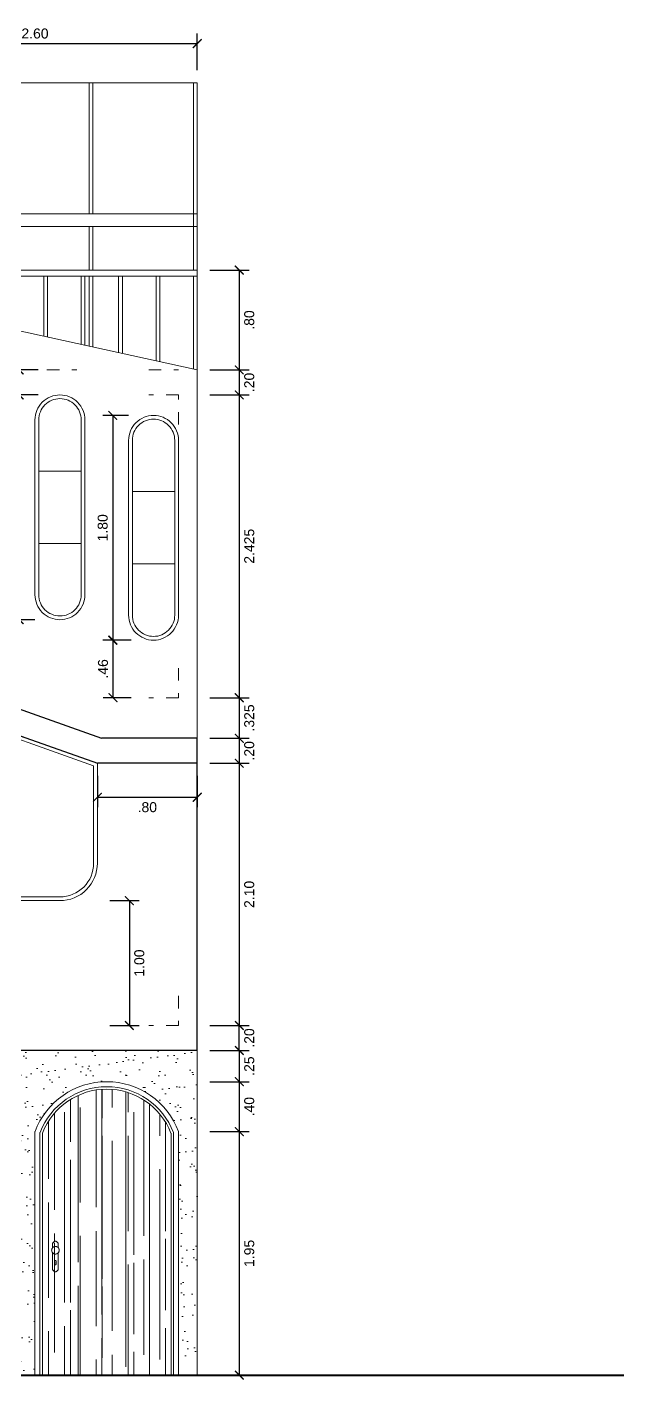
# Model space of a CAD drawing. Header units: millimetres. Extents: x 148 to 249, y 24 to 77.
# Drawn here: x 156.58 to 161.36, y 43.47 to 54.31 of the extents above; entities that cross this region are included whole.
import ezdxf

# ---------------------------------------------------------------- set-up
doc = ezdxf.new("R2010")
doc.units = ezdxf.units.MM
doc.header["$PDMODE"] = 32
doc.linetypes.add('HIDDEN2', pattern=[4.7625, 3.175, -1.5875])
doc.layers.get('0').update_dxf_attribs({"lineweight": 0})
doc.layers.get('Defpoints').update_dxf_attribs({"lineweight": 0})
for name, color, linetype, lineweight in [('A-Dims', 22, 'Continuous', 0), ('A-Hidden projection', 33, 'HIDDEN2', 0), ('A-Stair', 53, 'Continuous', 0), ('A-Wall', 153, 'Continuous', 40), ('l3', 30, 'Continuous', 30), ('puertas y vent', 2, 'Continuous', 0)]:
    doc.layers.add(name, color=color, linetype=linetype, lineweight=lineweight)
doc.styles.add('ejes', font='swissel.ttf')
doc.dimstyles.new('DIM50', dxfattribs={"dimtxt": 0.08, "dimasz": 0.07, "dimexe": 0.08, "dimexo": 0.1, "dimgap": 0.04, "dimtad": 2, "dimzin": 4, "dimdsep": 46, "dimtxsty": 'ejes', "dimblk": 'ARCHTICK', "dimcen": 0.05, "dimadec": 0, "dimazin": 0, "dimtfac": 1, "dimtix": 1, "dimtmove": 0, "dimatfit": 3, "dimfxl": 0.08, "dimarcsym": 0})

# ---------------------------------------------------------------- blocks, each defined once
blk = doc.blocks.new('_ArchTick')
at = {"color": 0, "linetype": 'ByBlock', "const_width": 0.15}
blk.add_lwpolyline([(-0.5, -0.5), (0.5, 0.5)], dxfattribs=at)
blk = doc.blocks.new('*D124')
at = {"layer": 'A-Dims', "color": 0, "lineweight": -2}
for p, q in [((158.04, 45.46), (158.357, 45.46)), ((158.277, 45.46), (158.277, 43.51)), ((158.04, 43.51), (158.357, 43.51))]:
    blk.add_line(p, q, dxfattribs=at)
at = {"layer": 'Defpoints', "color": 0}
for p in [(157.94, 45.46), (157.94, 43.51), (158.277, 43.51)]:
    blk.add_point(p, dxfattribs=at)
at = {"layer": 'A-Dims', "color": 0, "lineweight": -2, "xscale": 0.07, "yscale": 0.07, "zscale": 0.07}
for p, rotation in [((158.277, 45.46), 90), ((158.277, 43.51), 270)]:
    blk.add_blockref('_ArchTick', p, dxfattribs=dict(at, rotation=rotation))
at = {"layer": 'A-Dims', "color": 0, "insert": (158.357, 44.485), "char_height": 0.08, "attachment_point": 5, "rotation": 90, "style": 'ejes'}
blk.add_mtext('1.95', dxfattribs=at)
blk = doc.blocks.new('*D122')
at = {"layer": 'A-Dims', "color": 0, "lineweight": -2}
for p, q in [((158.04, 45.86), (158.357, 45.86)), ((158.277, 45.86), (158.277, 45.46)), ((158.04, 45.46), (158.357, 45.46))]:
    blk.add_line(p, q, dxfattribs=at)
at = {"layer": 'Defpoints', "color": 0}
for p in [(157.94, 45.86), (157.94, 45.46), (158.277, 45.46)]:
    blk.add_point(p, dxfattribs=at)
at = {"layer": 'A-Dims', "color": 0, "lineweight": -2, "xscale": 0.07, "yscale": 0.07, "zscale": 0.07}
for p, rotation in [((158.277, 45.86), 90), ((158.277, 45.46), 270)]:
    blk.add_blockref('_ArchTick', p, dxfattribs=dict(at, rotation=rotation))
at = {"layer": 'A-Dims', "color": 0, "insert": (158.357, 45.66), "char_height": 0.08, "attachment_point": 5, "rotation": 90, "style": 'ejes'}
blk.add_mtext('.40', dxfattribs=at)
blk = doc.blocks.new('*D123')
at = {"layer": 'A-Dims', "color": 0, "lineweight": -2}
for p, q in [((158.04, 46.11), (158.357, 46.11)), ((158.277, 46.11), (158.277, 45.86)), ((158.04, 45.86), (158.357, 45.86))]:
    blk.add_line(p, q, dxfattribs=at)
at = {"layer": 'Defpoints', "color": 0}
for p in [(157.94, 46.11), (157.94, 45.86), (158.277, 45.86)]:
    blk.add_point(p, dxfattribs=at)
at = {"layer": 'A-Dims', "color": 0, "lineweight": -2, "xscale": 0.07, "yscale": 0.07, "zscale": 0.07}
for p, rotation in [((158.277, 46.11), 90), ((158.277, 45.86), 270)]:
    blk.add_blockref('_ArchTick', p, dxfattribs=dict(at, rotation=rotation))
at = {"layer": 'A-Dims', "color": 0, "insert": (158.357, 45.985), "char_height": 0.08, "attachment_point": 5, "rotation": 90, "style": 'ejes'}
blk.add_mtext('.25', dxfattribs=at)
blk = doc.blocks.new('*D142')
at = {"layer": 'A-Dims', "color": 0, "lineweight": -2}
for p, q in [((157.41, 49.396), (157.185, 49.396)), ((157.265, 49.396), (157.265, 48.935)), ((157.41, 48.935), (157.185, 48.935))]:
    blk.add_line(p, q, dxfattribs=at)
at = {"layer": 'Defpoints', "color": 0}
for p in [(157.51, 49.396), (157.265, 48.935), (157.51, 48.935)]:
    blk.add_point(p, dxfattribs=at)
at = {"layer": 'A-Dims', "color": 0, "lineweight": -2, "xscale": 0.07, "yscale": 0.07, "zscale": 0.07}
for p, rotation in [((157.265, 49.396), 90), ((157.265, 48.935), 270)]:
    blk.add_blockref('_ArchTick', p, dxfattribs=dict(at, rotation=rotation))
at = {"layer": 'A-Dims', "color": 0, "insert": (157.185, 49.166), "char_height": 0.08, "attachment_point": 5, "rotation": 90, "style": 'ejes'}
blk.add_mtext('.46', dxfattribs=at)
blk = doc.blocks.new('*D144')
at = {"layer": 'A-Dims', "color": 0, "lineweight": -2}
for p, q in [((157.39, 51.196), (157.183, 51.196)), ((157.263, 51.196), (157.263, 49.396)), ((157.39, 49.396), (157.183, 49.396))]:
    blk.add_line(p, q, dxfattribs=at)
at = {"layer": 'Defpoints', "color": 0}
for p in [(157.49, 51.196), (157.263, 49.396), (157.49, 49.396)]:
    blk.add_point(p, dxfattribs=at)
at = {"layer": 'A-Dims', "color": 0, "lineweight": -2, "xscale": 0.07, "yscale": 0.07, "zscale": 0.07}
for p, rotation in [((157.263, 51.196), 90), ((157.263, 49.396), 270)]:
    blk.add_blockref('_ArchTick', p, dxfattribs=dict(at, rotation=rotation))
at = {"layer": 'A-Dims', "color": 0, "insert": (157.183, 50.296), "char_height": 0.08, "attachment_point": 5, "rotation": 90, "style": 'ejes'}
blk.add_mtext('1.80', dxfattribs=at)
blk = doc.blocks.new('*D145')
at = {"layer": 'A-Dims', "color": 0, "lineweight": -2}
for p, q in [((156.64, 51.36), (156.433, 51.36)), ((156.513, 51.36), (156.513, 49.56)), ((156.64, 49.56), (156.433, 49.56))]:
    blk.add_line(p, q, dxfattribs=at)
at = {"layer": 'Defpoints', "color": 0}
for p in [(156.74, 51.36), (156.513, 49.56), (156.74, 49.56)]:
    blk.add_point(p, dxfattribs=at)
at = {"layer": 'A-Dims', "color": 0, "lineweight": -2, "xscale": 0.07, "yscale": 0.07, "zscale": 0.07}
for p, rotation in [((156.513, 51.36), 90), ((156.513, 49.56), 270)]:
    blk.add_blockref('_ArchTick', p, dxfattribs=dict(at, rotation=rotation))
at = {"layer": 'A-Dims', "color": 0, "insert": (156.433, 50.46), "char_height": 0.08, "attachment_point": 5, "rotation": 90, "style": 'ejes'}
blk.add_mtext('1.80', dxfattribs=at)
blk = doc.blocks.new('*D146')
at = {"layer": 'A-Dims', "color": 0, "lineweight": -2}
for p, q in [((156.666, 51.56), (156.433, 51.56)), ((156.513, 51.56), (156.513, 51.36)), ((156.666, 51.36), (156.433, 51.36))]:
    blk.add_line(p, q, dxfattribs=at)
at = {"layer": 'Defpoints', "color": 0}
for p in [(156.766, 51.56), (156.513, 51.36), (156.766, 51.36)]:
    blk.add_point(p, dxfattribs=at)
at = {"layer": 'A-Dims', "color": 0, "lineweight": -2, "xscale": 0.07, "yscale": 0.07, "zscale": 0.07}
for p, rotation in [((156.513, 51.56), 270), ((156.513, 51.36), 90)]:
    blk.add_blockref('_ArchTick', p, dxfattribs=dict(at, rotation=rotation))
at = {"layer": 'A-Dims', "color": 0, "insert": (156.433, 51.46), "char_height": 0.08, "attachment_point": 5, "rotation": 90, "style": 'ejes'}
blk.add_mtext('.20', dxfattribs=at)
blk = doc.blocks.new('*D159')
at = {"layer": 'A-Dims', "color": 0, "lineweight": -2}
for p, q in [((158.04, 48.41), (158.357, 48.41)), ((158.277, 48.41), (158.277, 46.31)), ((158.04, 46.31), (158.357, 46.31))]:
    blk.add_line(p, q, dxfattribs=at)
at = {"layer": 'Defpoints', "color": 0}
for p in [(157.94, 48.41), (157.94, 46.31), (158.277, 46.31)]:
    blk.add_point(p, dxfattribs=at)
at = {"layer": 'A-Dims', "color": 0, "lineweight": -2, "xscale": 0.07, "yscale": 0.07, "zscale": 0.07}
for p, rotation in [((158.277, 48.41), 90), ((158.277, 46.31), 270)]:
    blk.add_blockref('_ArchTick', p, dxfattribs=dict(at, rotation=rotation))
at = {"layer": 'A-Dims', "color": 0, "insert": (158.357, 47.36), "char_height": 0.08, "attachment_point": 5, "rotation": 90, "style": 'ejes'}
blk.add_mtext('2.10', dxfattribs=at)
blk = doc.blocks.new('*D160')
at = {"layer": 'A-Dims', "color": 0, "lineweight": -2}
for p, q in [((158.04, 48.61), (158.357, 48.61)), ((158.277, 48.61), (158.277, 48.41)), ((158.04, 48.41), (158.357, 48.41))]:
    blk.add_line(p, q, dxfattribs=at)
at = {"layer": 'Defpoints', "color": 0}
for p in [(157.94, 48.61), (157.94, 48.41), (158.277, 48.41)]:
    blk.add_point(p, dxfattribs=at)
at = {"layer": 'A-Dims', "color": 0, "lineweight": -2, "xscale": 0.07, "yscale": 0.07, "zscale": 0.07}
for p, rotation in [((158.277, 48.61), 270), ((158.277, 48.41), 90)]:
    blk.add_blockref('_ArchTick', p, dxfattribs=dict(at, rotation=rotation))
at = {"layer": 'A-Dims', "color": 0, "insert": (158.357, 48.51), "char_height": 0.08, "attachment_point": 5, "rotation": 90, "style": 'ejes'}
blk.add_mtext('.20', dxfattribs=at)
blk = doc.blocks.new('*D161')
at = {"layer": 'A-Dims', "color": 0, "lineweight": -2}
for p, q in [((158.04, 48.935), (158.357, 48.935)), ((158.277, 48.935), (158.277, 48.61)), ((158.04, 48.61), (158.357, 48.61))]:
    blk.add_line(p, q, dxfattribs=at)
at = {"layer": 'Defpoints', "color": 0}
for p in [(157.94, 48.935), (157.94, 48.61), (158.277, 48.61)]:
    blk.add_point(p, dxfattribs=at)
at = {"layer": 'A-Dims', "color": 0, "lineweight": -2, "xscale": 0.07, "yscale": 0.07, "zscale": 0.07}
for p, rotation in [((158.277, 48.935), 90), ((158.277, 48.61), 270)]:
    blk.add_blockref('_ArchTick', p, dxfattribs=dict(at, rotation=rotation))
at = {"layer": 'A-Dims', "color": 0, "insert": (158.357, 48.773), "char_height": 0.08, "attachment_point": 5, "rotation": 90, "style": 'ejes'}
blk.add_mtext('.325', dxfattribs=at)
blk = doc.blocks.new('*D162')
at = {"layer": 'A-Dims', "color": 0, "lineweight": -2}
for p, q in [((158.04, 51.36), (158.357, 51.36)), ((158.277, 51.36), (158.277, 48.935)), ((158.04, 48.935), (158.357, 48.935))]:
    blk.add_line(p, q, dxfattribs=at)
at = {"layer": 'Defpoints', "color": 0}
for p in [(157.94, 51.36), (157.94, 48.935), (158.277, 48.935)]:
    blk.add_point(p, dxfattribs=at)
at = {"layer": 'A-Dims', "color": 0, "lineweight": -2, "xscale": 0.07, "yscale": 0.07, "zscale": 0.07}
for p, rotation in [((158.277, 51.36), 90), ((158.277, 48.935), 270)]:
    blk.add_blockref('_ArchTick', p, dxfattribs=dict(at, rotation=rotation))
at = {"layer": 'A-Dims', "color": 0, "insert": (158.357, 50.148), "char_height": 0.08, "attachment_point": 5, "rotation": 90, "style": 'ejes'}
blk.add_mtext('2.425', dxfattribs=at)
blk = doc.blocks.new('*D163')
at = {"layer": 'A-Dims', "color": 0, "lineweight": -2}
for p, q in [((158.04, 51.56), (158.357, 51.56)), ((158.277, 51.56), (158.277, 51.36)), ((158.04, 51.36), (158.357, 51.36))]:
    blk.add_line(p, q, dxfattribs=at)
at = {"layer": 'Defpoints', "color": 0}
for p in [(157.94, 51.56), (157.94, 51.36), (158.277, 51.36)]:
    blk.add_point(p, dxfattribs=at)
at = {"layer": 'A-Dims', "color": 0, "lineweight": -2, "xscale": 0.07, "yscale": 0.07, "zscale": 0.07}
for p, rotation in [((158.277, 51.56), 270), ((158.277, 51.36), 90)]:
    blk.add_blockref('_ArchTick', p, dxfattribs=dict(at, rotation=rotation))
at = {"layer": 'A-Dims', "color": 0, "insert": (158.357, 51.46), "char_height": 0.08, "attachment_point": 5, "rotation": 90, "style": 'ejes'}
blk.add_mtext('.20', dxfattribs=at)
blk = doc.blocks.new('*D164')
at = {"layer": 'A-Dims', "color": 0, "lineweight": -2}
for p, q in [((158.04, 52.36), (158.357, 52.36)), ((158.277, 52.36), (158.277, 51.56)), ((158.04, 51.56), (158.357, 51.56))]:
    blk.add_line(p, q, dxfattribs=at)
at = {"layer": 'Defpoints', "color": 0}
for p in [(157.94, 52.36), (157.94, 51.56), (158.277, 51.56)]:
    blk.add_point(p, dxfattribs=at)
at = {"layer": 'A-Dims', "color": 0, "lineweight": -2, "xscale": 0.07, "yscale": 0.07, "zscale": 0.07}
for p, rotation in [((158.277, 52.36), 90), ((158.277, 51.56), 270)]:
    blk.add_blockref('_ArchTick', p, dxfattribs=dict(at, rotation=rotation))
at = {"layer": 'A-Dims', "color": 0, "insert": (158.357, 51.96), "char_height": 0.08, "attachment_point": 5, "rotation": 90, "style": 'ejes'}
blk.add_mtext('.80', dxfattribs=at)
blk = doc.blocks.new('*D165')
at = {"layer": 'A-Dims', "color": 0, "lineweight": -2}
for p, q in [((155.34, 53.96), (155.34, 54.254)), ((155.34, 54.174), (157.94, 54.174)), ((157.94, 53.96), (157.94, 54.254))]:
    blk.add_line(p, q, dxfattribs=at)
at = {"layer": 'Defpoints', "color": 0}
for p in [(157.94, 54.174), (155.34, 53.86), (157.94, 53.86)]:
    blk.add_point(p, dxfattribs=at)
at = {"layer": 'A-Dims', "color": 0, "lineweight": -2, "xscale": 0.07, "yscale": 0.07, "zscale": 0.07, "rotation": 180}
blk.add_blockref('_ArchTick', (155.34, 54.174), dxfattribs=at)
at = {"layer": 'A-Dims', "color": 0, "lineweight": -2, "xscale": 0.07, "yscale": 0.07, "zscale": 0.07}
blk.add_blockref('_ArchTick', (157.94, 54.174), dxfattribs=at)
at = {"layer": 'A-Dims', "color": 0, "insert": (156.64, 54.254), "char_height": 0.08, "attachment_point": 5, "style": 'ejes'}
blk.add_mtext('2.60', dxfattribs=at)
blk = doc.blocks.new('*D171')
at = {"layer": 'A-Dims', "color": 0, "lineweight": -2}
for p, q in [((157.14, 48.31), (157.14, 48.058)), ((157.94, 48.31), (157.94, 48.058)), ((157.14, 48.138), (157.94, 48.138))]:
    blk.add_line(p, q, dxfattribs=at)
at = {"layer": 'Defpoints', "color": 0}
for p in [(157.14, 48.41), (157.94, 48.41), (157.94, 48.138)]:
    blk.add_point(p, dxfattribs=at)
at = {"layer": 'A-Dims', "color": 0, "lineweight": -2, "xscale": 0.07, "yscale": 0.07, "zscale": 0.07, "rotation": 180}
blk.add_blockref('_ArchTick', (157.14, 48.138), dxfattribs=at)
at = {"layer": 'A-Dims', "color": 0, "lineweight": -2, "xscale": 0.07, "yscale": 0.07, "zscale": 0.07}
blk.add_blockref('_ArchTick', (157.94, 48.138), dxfattribs=at)
at = {"layer": 'A-Dims', "color": 0, "insert": (157.54, 48.058), "char_height": 0.08, "attachment_point": 5, "style": 'ejes'}
blk.add_mtext('.80', dxfattribs=at)
blk = doc.blocks.new('*D173')
at = {"layer": 'A-Dims', "color": 0, "lineweight": -2}
for p, q in [((158.04, 46.31), (158.357, 46.31)), ((158.277, 46.11), (158.277, 46.31)), ((158.04, 46.11), (158.357, 46.11))]:
    blk.add_line(p, q, dxfattribs=at)
at = {"layer": 'Defpoints', "color": 0}
for p in [(157.94, 46.31), (158.277, 46.31), (157.94, 46.11)]:
    blk.add_point(p, dxfattribs=at)
at = {"layer": 'A-Dims', "color": 0, "lineweight": -2, "xscale": 0.07, "yscale": 0.07, "zscale": 0.07}
for p, rotation in [((158.277, 46.31), 270), ((158.277, 46.11), 90)]:
    blk.add_blockref('_ArchTick', p, dxfattribs=dict(at, rotation=rotation))
at = {"layer": 'A-Dims', "color": 0, "insert": (158.357, 46.21), "char_height": 0.08, "attachment_point": 5, "rotation": 90, "style": 'ejes'}
blk.add_mtext('.20', dxfattribs=at)
blk = doc.blocks.new('*D174')
at = {"layer": 'A-Dims', "color": 0, "lineweight": -2}
for p, q in [((157.24, 47.31), (157.476, 47.31)), ((157.396, 47.31), (157.396, 46.31)), ((157.24, 46.31), (157.476, 46.31))]:
    blk.add_line(p, q, dxfattribs=at)
at = {"layer": 'Defpoints', "color": 0}
for p in [(157.14, 47.31), (157.14, 46.31), (157.396, 46.31)]:
    blk.add_point(p, dxfattribs=at)
at = {"layer": 'A-Dims', "color": 0, "lineweight": -2, "xscale": 0.07, "yscale": 0.07, "zscale": 0.07}
for p, rotation in [((157.396, 47.31), 90), ((157.396, 46.31), 270)]:
    blk.add_blockref('_ArchTick', p, dxfattribs=dict(at, rotation=rotation))
at = {"layer": 'A-Dims', "color": 0, "insert": (157.476, 46.81), "char_height": 0.08, "attachment_point": 5, "rotation": 90, "style": 'ejes'}
blk.add_mtext('1.00', dxfattribs=at)

msp = doc.modelspace()

# ---------------------------------------------------------------- hatches: boundary and pattern name
at = {"layer": 'A-Stair'}
h = msp.add_hatch(dxfattribs=at)
h.set_pattern_fill('AR-SAND,_O', color=157, scale=0.004)
h.set_pattern_definition([(37.5, (-46.9852, -5.3446), (-0.00640013, 0.1957653), [0, -0.154432, 0, -0.17272, 0, -0.1651]), (7.5, (-46.9852, -5.3446), (0.1798093, 0.28673004), [0, -0.083312, 0, -0.139192, 0, -0.05334]), (327.5, (-47.11016, -5.3446), (0.31639695, 0.00057487), [0, -0.0508, 0, -0.18288, 0, -0.23876]), (317.5, (-47.11016, -5.3446), (0.30542258, 0.08917173), [0, -0.0254, 0, -0.119888, 0, -0.13716])])
h.paths.add_polyline_path([(153.385, 45.46), (153.385, 43.51), (153.635, 43.51), (153.635, 45.46, -0.30705), (156.24, 45.46), (156.24, 43.51), (156.64, 43.51), (156.64, 45.46, -0.695652), (157.79, 45.46), (157.79, 43.51), (157.94, 43.51), (157.94, 46.11), (150.48, 46.11), (150.48, 43.51), (150.879, 43.51), (150.879, 45.46, -0.319305)])
h = msp.add_hatch(dxfattribs=at)
h.set_pattern_fill('AR-RROOF', color=217, scale=0.0075, angle=90, style=0)
h.set_pattern_definition([(90, (-31.99074, -8.6579), (-0.1905, 0.4191), [2.8575, -0.381, 0.9525, -0.1905]), (90, (-32.086, -8.40453), (-0.253365, -0.1905), [0.5715, -0.062865, 1.143, -0.142875]), (90, (-32.15267, -8.56264), (-0.127635, 0.9906), [1.524, -0.2667, 0.762, -0.1905])])
h.paths.add_polyline_path([(157.73, 45.449, 0.681662), (156.7, 45.449), (156.7, 43.51), (157.73, 43.51)])
h.paths.add_polyline_path([(156.826, 44.489), (156.826, 44.489), (156.827, 44.49)], flags=16)
h.paths.add_polyline_path([(156.788, 44.348), (156.787, 44.35), (156.787, 44.35)], flags=16)
h.paths.add_polyline_path([(156.781, 44.531), (156.781, 44.531), (156.781, 44.53)], flags=16)
h.paths.add_polyline_path([(156.821, 44.57), (156.821, 44.57), (156.82, 44.572)], flags=0)
h.paths.add_polyline_path([(156.826, 44.487), (156.827, 44.489), (156.826, 44.489)], flags=16)
h.paths.add_polyline_path([(156.763, 44.57), (156.811, 44.586), (156.822, 44.57)], flags=16)
h.paths.add_polyline_path([(156.809, 44.415), (156.809, 44.414), (156.809, 44.415)], flags=16)
h.paths.add_polyline_path([(156.799, 44.4), (156.799, 44.402), (156.799, 44.398)], flags=16)

# ---------------------------------------------------------------- linework, layer by layer
at = {"layer": 'A-Hidden projection', "ltscale": 0.015}
for p, q in [((156.736, 51.56), (156.974, 51.56)), ((157.552, 51.56), (157.79, 51.56))]:
    msp.add_line(p, q, dxfattribs=at)
for points in [[(157.79, 51.123), (157.79, 51.36), (157.552, 51.36)], [(157.79, 49.172), (157.79, 48.935), (157.552, 48.935)], [(157.79, 46.547), (157.79, 46.31), (157.552, 46.31)]]:
    msp.add_lwpolyline(points, dxfattribs=at)
at = {"layer": 'A-Stair', "color": 207}
for p, q in [((155.34, 53.86), (157.94, 53.86)), ((157.073, 52.81), (157.073, 53.86)), ((157.103, 52.81), (157.103, 53.86)), ((157.91, 53.86), (157.91, 52.81)), ((157.94, 53.86), (157.94, 52.81)), ((155.34, 52.81), (157.94, 52.81)), ((157.91, 52.36), (157.91, 52.81)), ((157.94, 52.36), (157.94, 52.81)), ((155.34, 52.71), (157.94, 52.71)), ((157.073, 52.36), (157.073, 52.71)), ((157.103, 52.36), (157.103, 52.71)), ((157.073, 51.75), (157.073, 52.31)), ((157.103, 51.744), (157.103, 52.31))]:
    msp.add_line(p, q, dxfattribs=at)
at = {"layer": 'A-Stair', "color": 53}
for p, q in [((150.48, 53.195), (157.94, 51.56)), ((157.94, 48.61), (157.94, 51.71)), ((156.67, 50.75), (157.01, 50.75)), ((157.42, 50.586), (157.76, 50.586)), ((156.67, 50.17), (157.01, 50.17)), ((157.42, 50.006), (157.76, 50.006)), ((157.94, 43.51), (157.94, 46.11)), ((156.68, 43.51), (156.68, 45.453)), ((156.7, 43.51), (156.7, 45.449)), ((157.73, 43.51), (157.73, 45.449)), ((157.75, 43.51), (157.75, 45.453))]:
    msp.add_line(p, q, dxfattribs=at)
at = {"layer": 'A-Stair', "color": 127}
for p, q in [((157.94, 52.36), (154.29, 52.36)), ((157.94, 51.56), (157.94, 52.36)), ((157.94, 52.31), (154.518, 52.31)), ((156.71, 51.83), (156.71, 52.31)), ((156.74, 51.823), (156.74, 52.31)), ((157.01, 51.764), (157.01, 52.31)), ((157.04, 51.757), (157.04, 52.31)), ((157.31, 51.698), (157.31, 52.31)), ((157.34, 51.692), (157.34, 52.31)), ((157.61, 51.633), (157.61, 52.31)), ((157.64, 51.626), (157.64, 52.31)), ((157.91, 51.567), (157.91, 52.31))]:
    msp.add_line(p, q, dxfattribs=at)
at = {"layer": 'A-Stair', "color": 13}
for p, q in [((156.64, 43.51), (156.64, 45.46)), ((157.79, 43.51), (157.79, 45.46))]:
    msp.add_line(p, q, dxfattribs=at)
for points in [[(156.84, 51.36), (156.84, 51.36, -0.414214), (157.04, 51.16), (157.04, 49.76, -0.414214), (156.84, 49.56), (156.84, 49.56, -0.414214), (156.64, 49.76), (156.64, 51.16, -0.414214)], [(157.59, 51.196), (157.59, 51.196, -0.414214), (157.79, 50.996), (157.79, 49.596, -0.414214), (157.59, 49.396), (157.59, 49.396, -0.414214), (157.39, 49.596), (157.39, 50.996, -0.414214)]]:
    msp.add_lwpolyline(points, format="xyb", close=True, dxfattribs=at)
at = {"layer": 'A-Stair', "color": 53}
for points in [[(156.84, 51.33, -0.414214), (157.01, 51.16), (157.01, 49.76, -0.414214), (156.84, 49.59, -0.414214), (156.67, 49.76), (156.67, 51.16, -0.414214)], [(157.59, 51.166, -0.414214), (157.76, 50.996), (157.76, 49.596, -0.414214), (157.59, 49.426, -0.414214), (157.42, 49.596), (157.42, 50.996, -0.414214)], [(157.11, 48.389), (157.11, 47.61, -0.414214), (156.84, 47.34), (155.19, 47.34, -0.414214), (154.92, 47.61), (154.92, 49.168)]]:
    msp.add_lwpolyline(points, format="xyb", close=True, dxfattribs=at)
at = {"layer": 'A-Stair', "color": 13}
msp.add_lwpolyline([(157.14, 48.41), (157.14, 47.61, -0.414214), (156.84, 47.31), (155.19, 47.31, -0.414214), (154.89, 47.61), (154.89, 49.21), (157.14, 48.41)], format="xyb", dxfattribs=at)
msp.add_arc((157.215, 45.247), 0.613, 20.351, 159.649, dxfattribs=at)
at = {"layer": 'A-Stair', "color": 53}
for radius, start, end in [(0.573, 21.0569, 158.9431), (0.553, 21.4385, 158.5615)]:
    msp.add_arc((157.215, 45.247), radius, start, end, dxfattribs=at)
at = {"layer": 'A-Wall', "color": 201}
msp.add_line((147.623, 43.51), (161.359, 43.51), dxfattribs=at)
at = {"layer": 'l3'}
for p, q in [((154.924, 49.41), (157.174, 48.61)), ((154.89, 49.21), (157.14, 48.41)), ((157.94, 48.61), (157.174, 48.61)), ((157.94, 46.11), (157.94, 48.61)), ((157.94, 48.41), (157.14, 48.41)), ((157.94, 46.11), (150.48, 46.11))]:
    msp.add_line(p, q, dxfattribs=at)
at = {"layer": 'puertas y vent'}
for p, q in [((156.782, 44.532), (156.78, 44.529)), ((156.787, 44.57), (156.781, 44.57)), ((156.781, 44.57), (156.781, 44.531)), ((156.785, 44.534), (156.782, 44.532)), ((156.789, 44.537), (156.785, 44.534)), ((156.788, 44.572), (156.787, 44.57)), ((156.789, 44.574), (156.788, 44.572)), ((156.79, 44.576), (156.789, 44.574)), ((156.792, 44.538), (156.789, 44.537)), ((156.792, 44.578), (156.79, 44.576)), ((156.793, 44.579), (156.792, 44.578)), ((156.796, 44.54), (156.792, 44.538)), ((156.795, 44.58), (156.793, 44.579)), ((156.797, 44.581), (156.795, 44.58)), ((156.8, 44.54), (156.796, 44.54)), ((156.799, 44.582), (156.797, 44.581)), ((156.802, 44.583), (156.799, 44.582)), ((156.804, 44.541), (156.8, 44.54)), ((156.804, 44.583), (156.802, 44.583)), ((156.806, 44.583), (156.804, 44.583)), ((156.808, 44.54), (156.804, 44.541)), ((156.808, 44.582), (156.806, 44.583)), ((156.81, 44.581), (156.808, 44.582)), ((156.812, 44.54), (156.808, 44.54)), ((156.812, 44.58), (156.81, 44.581)), ((156.814, 44.579), (156.812, 44.58)), ((156.815, 44.538), (156.812, 44.54)), ((156.816, 44.578), (156.814, 44.579)), ((156.819, 44.537), (156.815, 44.538)), ((156.817, 44.576), (156.816, 44.578)), ((156.819, 44.574), (156.817, 44.576)), ((156.82, 44.572), (156.819, 44.574)), ((156.822, 44.534), (156.819, 44.537)), ((156.821, 44.57), (156.82, 44.572)), ((156.826, 44.57), (156.821, 44.57)), ((156.825, 44.532), (156.822, 44.534)), ((156.828, 44.529), (156.825, 44.532)), ((156.826, 44.531), (156.826, 44.57)), ((156.826, 44.531), (156.826, 44.57)), ((156.774, 44.514), (156.773, 44.51)), ((156.773, 44.51), (156.774, 44.506)), ((156.776, 44.522), (156.774, 44.518)), ((156.774, 44.518), (156.774, 44.514)), ((156.774, 44.506), (156.774, 44.502)), ((156.774, 44.502), (156.776, 44.499)), ((156.777, 44.525), (156.776, 44.522)), ((156.776, 44.499), (156.777, 44.495)), ((156.78, 44.529), (156.777, 44.525)), ((156.777, 44.495), (156.78, 44.492)), ((156.78, 44.492), (156.782, 44.489)), ((156.781, 44.49), (156.781, 44.35)), ((156.782, 44.489), (156.785, 44.486)), ((156.785, 44.486), (156.789, 44.484)), ((156.789, 44.484), (156.792, 44.482)), ((156.792, 44.482), (156.796, 44.481)), ((156.796, 44.481), (156.8, 44.48)), ((156.797, 44.423), (156.796, 44.422)), ((156.796, 44.422), (156.796, 44.421)), ((156.797, 44.424), (156.797, 44.423)), ((156.798, 44.424), (156.797, 44.424)), ((156.799, 44.426), (156.798, 44.425)), ((156.798, 44.425), (156.798, 44.424)), ((156.8, 44.426), (156.799, 44.426)), ((156.8, 44.48), (156.804, 44.48)), ((156.8, 44.427), (156.8, 44.426)), ((156.801, 44.427), (156.8, 44.427)), ((156.802, 44.428), (156.801, 44.427)), ((156.803, 44.428), (156.802, 44.428)), ((156.804, 44.428), (156.803, 44.428)), ((156.804, 44.48), (156.808, 44.48)), ((156.805, 44.428), (156.804, 44.428)), ((156.806, 44.427), (156.805, 44.428)), ((156.807, 44.427), (156.806, 44.427)), ((156.808, 44.426), (156.807, 44.427)), ((156.808, 44.48), (156.812, 44.481)), ((156.809, 44.426), (156.808, 44.426)), ((156.809, 44.425), (156.809, 44.426)), ((156.81, 44.424), (156.809, 44.425)), ((156.81, 44.424), (156.81, 44.424)), ((156.811, 44.423), (156.81, 44.424)), ((156.811, 44.422), (156.811, 44.423)), ((156.811, 44.421), (156.811, 44.422)), ((156.812, 44.481), (156.815, 44.482)), ((156.815, 44.482), (156.819, 44.484)), ((156.819, 44.484), (156.822, 44.486)), ((156.822, 44.486), (156.825, 44.489)), ((156.825, 44.489), (156.828, 44.492)), ((156.826, 44.35), (156.826, 44.49)), ((156.826, 44.35), (156.826, 44.49)), ((156.83, 44.525), (156.828, 44.529)), ((156.828, 44.492), (156.83, 44.495)), ((156.832, 44.522), (156.83, 44.525)), ((156.83, 44.495), (156.832, 44.499)), ((156.833, 44.518), (156.832, 44.522)), ((156.832, 44.499), (156.833, 44.502)), ((156.834, 44.514), (156.833, 44.518)), ((156.833, 44.502), (156.834, 44.506)), ((156.834, 44.51), (156.834, 44.514)), ((156.834, 44.506), (156.834, 44.51)), ((156.781, 44.35), (156.787, 44.35)), ((156.787, 44.35), (156.788, 44.348)), ((156.788, 44.348), (156.789, 44.346)), ((156.789, 44.346), (156.79, 44.344)), ((156.79, 44.344), (156.792, 44.343)), ((156.792, 44.343), (156.793, 44.341)), ((156.793, 44.341), (156.795, 44.34)), ((156.795, 44.34), (156.797, 44.339)), ((156.796, 44.421), (156.796, 44.42)), ((156.796, 44.42), (156.796, 44.419)), ((156.796, 44.419), (156.797, 44.418)), ((156.797, 44.418), (156.797, 44.417)), ((156.797, 44.417), (156.798, 44.416)), ((156.797, 44.339), (156.799, 44.338)), ((156.798, 44.416), (156.798, 44.415)), ((156.798, 44.415), (156.799, 44.415)), ((156.799, 44.398), (156.799, 44.415)), ((156.799, 44.397), (156.799, 44.398)), ((156.799, 44.396), (156.799, 44.397)), ((156.799, 44.395), (156.799, 44.396)), ((156.799, 44.396), (156.799, 44.396)), ((156.8, 44.395), (156.799, 44.395)), ((156.799, 44.338), (156.802, 44.338)), ((156.8, 44.394), (156.8, 44.395)), ((156.801, 44.394), (156.8, 44.394)), ((156.801, 44.393), (156.801, 44.394)), ((156.802, 44.393), (156.801, 44.393)), ((156.803, 44.393), (156.802, 44.393)), ((156.802, 44.393), (156.802, 44.393)), ((156.802, 44.338), (156.804, 44.338)), ((156.804, 44.393), (156.803, 44.393)), ((156.805, 44.393), (156.804, 44.393)), ((156.804, 44.393), (156.804, 44.393)), ((156.804, 44.338), (156.806, 44.338)), ((156.806, 44.393), (156.805, 44.393)), ((156.807, 44.394), (156.806, 44.393)), ((156.806, 44.393), (156.806, 44.393)), ((156.806, 44.338), (156.808, 44.338)), ((156.808, 44.395), (156.807, 44.394)), ((156.807, 44.394), (156.807, 44.394)), ((156.809, 44.396), (156.808, 44.396)), ((156.808, 44.396), (156.808, 44.395)), ((156.808, 44.395), (156.808, 44.395)), ((156.808, 44.338), (156.81, 44.339)), ((156.809, 44.415), (156.81, 44.416)), ((156.809, 44.415), (156.809, 44.415)), ((156.809, 44.415), (156.809, 44.398)), ((156.809, 44.398), (156.809, 44.397)), ((156.809, 44.397), (156.809, 44.396)), ((156.81, 44.416), (156.811, 44.417)), ((156.81, 44.339), (156.812, 44.34)), ((156.811, 44.42), (156.811, 44.421)), ((156.811, 44.419), (156.811, 44.42)), ((156.811, 44.418), (156.811, 44.419)), ((156.811, 44.417), (156.811, 44.418)), ((156.812, 44.34), (156.814, 44.341)), ((156.814, 44.341), (156.816, 44.343)), ((156.816, 44.343), (156.817, 44.344)), ((156.817, 44.344), (156.819, 44.346)), ((156.819, 44.346), (156.82, 44.348)), ((156.82, 44.348), (156.821, 44.35)), ((156.821, 44.35), (156.826, 44.35))]:
    msp.add_line(p, q, dxfattribs=at)

# ---------------------------------------------------------------- dimensions: what is measured, and where the dimension line sits
at = {"layer": 'A-Dims'}
for base, p1, p2, picture, middle in [((157.94, 54.174), (155.34, 53.86), (157.94, 53.86), '*D165', (156.64, 54.254)), ((157.94, 48.138), (157.14, 48.41), (157.94, 48.41), '*D171', (157.54, 48.058))]:
    dim = msp.add_linear_dim(base=base, p1=p1, p2=p2, dimstyle='DIM50', dxfattribs=at)
    dim.commit()
    dim.dimension.update_dxf_attribs({"geometry": picture, "text_midpoint": middle})
for base, p1, p2, picture, middle in [((158.277, 51.56), (157.94, 52.36), (157.94, 51.56), '*D164', (158.357, 51.96)), ((156.513, 51.36), (156.766, 51.56), (156.766, 51.36), '*D146', (156.433, 51.46)), ((158.277, 51.36), (157.94, 51.56), (157.94, 51.36), '*D163', (158.357, 51.46)), ((156.513, 49.56), (156.74, 51.36), (156.74, 49.56), '*D145', (156.433, 50.46)), ((157.263, 49.396), (157.49, 51.196), (157.49, 49.396), '*D144', (157.183, 50.296)), ((157.265, 48.935), (157.51, 49.396), (157.51, 48.935), '*D142', (157.185, 49.166)), ((158.277, 48.41), (157.94, 48.61), (157.94, 48.41), '*D160', (158.357, 48.51)), ((158.277, 46.31), (157.94, 48.41), (157.94, 46.31), '*D159', (158.357, 47.36)), ((157.396, 46.31), (157.14, 47.31), (157.14, 46.31), '*D174', (157.476, 46.81)), ((158.277, 46.31), (157.94, 46.11), (157.94, 46.31), '*D173', (158.357, 46.21)), ((158.277, 45.86), (157.94, 46.11), (157.94, 45.86), '*D123', (158.357, 45.985)), ((158.277, 45.46), (157.94, 45.86), (157.94, 45.46), '*D122', (158.357, 45.66)), ((158.277, 43.51), (157.94, 45.46), (157.94, 43.51), '*D124', (158.357, 44.485))]:
    dim = msp.add_linear_dim(base=base, p1=p1, p2=p2, angle=90, dimstyle='DIM50', dxfattribs=at)
    dim.commit()
    dim.dimension.update_dxf_attribs({"geometry": picture, "text_midpoint": middle})
for base, p1, p2, text, picture, middle in [((158.277, 48.935), (157.94, 51.36), (157.94, 48.935), '2.425', '*D162', (158.357, 50.148)), ((158.277, 48.61), (157.94, 48.935), (157.94, 48.61), '.325', '*D161', (158.357, 48.773))]:
    dim = msp.add_linear_dim(base=base, p1=p1, p2=p2, angle=90, text=text, dimstyle='DIM50', dxfattribs=at)
    dim.commit()
    dim.dimension.update_dxf_attribs({"geometry": picture, "text_midpoint": middle})

doc.saveas('drawing.dxf')
